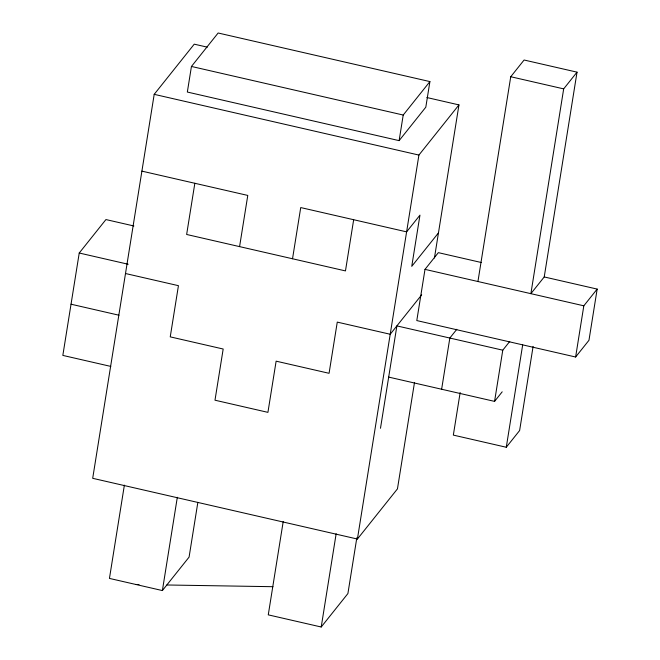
<?xml version="1.0" encoding="UTF-8"?>
<svg xmlns="http://www.w3.org/2000/svg" width="660" height="660" viewBox="0 0 660 660"><rect width="100%" height="100%" fill="white"/><g stroke="black" fill="none" stroke-linecap="round" stroke-linejoin="round"><path stroke-width="0.99" d="M133.898 225.984L105.93 219.565L79.233 253.019L62.832 355.41L110.781 366.407M207.281 47.157L194.246 44.162L154.201 94.339L92.697 478.31L357.406 539.047L397.452 488.87L414.505 382.421M124.377 485.141L109.444 578.416L162.385 590.56L189.082 557.114L197.851 502.367M191.441 66.454L187.341 92.045L399.118 140.638L425.807 107.184L429.907 81.584L218.138 33L191.441 66.454L403.219 115.038L429.907 81.584M194.84 183.282L186.64 234.473L345.469 270.913L353.669 219.714M162.385 590.56L177.325 497.293M239.58 246.617L247.78 195.426L141.9 171.13M292.528 258.769L300.729 207.57L406.609 231.866L419.958 215.143L411.757 266.335L438.454 232.889M283.206 521.582L268.265 614.856L321.214 627L347.911 593.546L356.837 537.793M321.214 627L336.154 533.734M399.118 140.638L403.219 115.038M357.406 539.047L418.91 155.067L458.956 104.899L426.871 97.531M380.482 428.29L396.883 325.891L502.771 350.188L509.759 341.426M481.297 262.507L438.347 252.648L424.999 269.371L416.798 320.57L575.619 357.01L588.967 340.288L597.168 289.088L544.228 276.944L530.879 293.667L563.681 88.877L577.03 72.154L524.089 60.01L510.741 76.733L477.939 281.523M434.437 257.986L458.956 104.899M441.631 389.235L449.831 338.044L456.819 329.282M460.16 392.527L453.337 435.105L506.278 447.257L519.626 430.526L533.107 346.385M388.682 377.091L494.571 401.387L502.771 350.188M506.278 447.257L522.679 344.858M544.228 276.944L577.03 72.154M575.619 357.01L583.819 305.811L597.168 289.088M421.674 294.838L390.209 334.257L337.268 322.113L329.068 373.304L276.127 361.16L267.927 412.36L214.987 400.207L223.179 349.016L170.239 336.864L178.439 285.673L125.499 273.521M494.571 401.387L502.194 391.825M135.911 584.488L139.004 584.537M166.831 584.983L272.992 586.699M510.741 76.733L563.681 88.877M154.201 94.339L418.91 155.067M424.999 269.371L583.819 305.811M79.233 253.019L128.18 264.248M71.032 304.21L118.981 315.216"/></g></svg>
